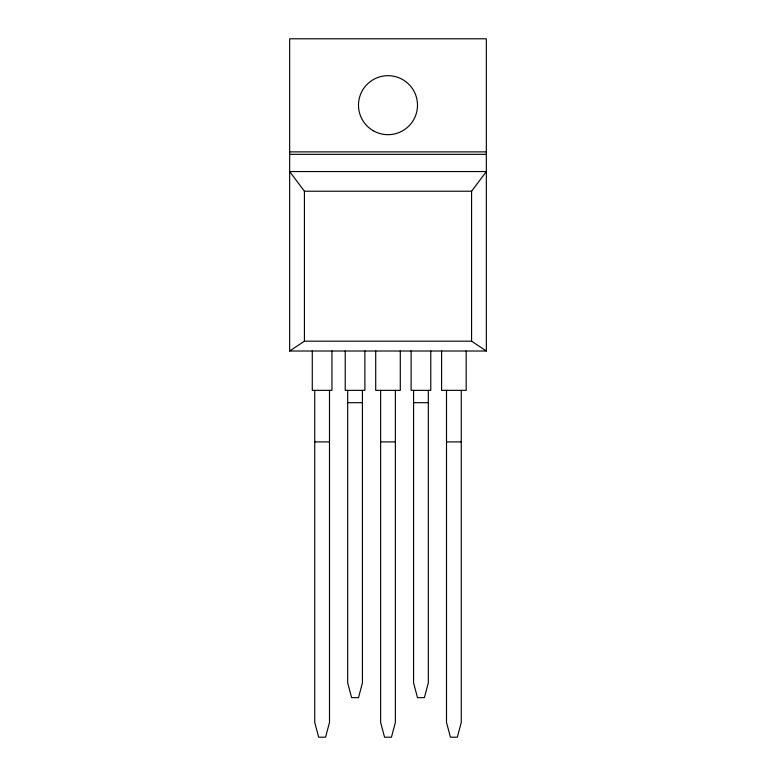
<?xml version="1.0" encoding="UTF-8"?>
<svg xmlns="http://www.w3.org/2000/svg" width="776" height="776" viewBox="0 0 776 776"><rect width="100%" height="100%" fill="white"/><g stroke="black" fill="none" stroke-linecap="round" stroke-linejoin="round"><path stroke-width="1.16" d="M486.339 351.014L471.585 341.188L471.585 191.226L486.339 171.554L289.661 171.554L304.415 191.226L304.415 341.188L289.661 351.014L289.661 38.8L486.339 38.8L486.339 351.014L289.661 351.014M289.661 151.883L486.339 151.883M289.661 154.346L486.339 154.346M304.415 191.226L471.585 191.226M304.415 341.188L471.585 341.188M347.687 402.676L362.431 402.676M413.569 402.676L428.313 402.676M314.736 441.913L329.49 441.913M380.628 441.913L395.372 441.913M446.51 441.913L461.264 441.913M466.182 351.014L466.182 390.357L441.592 390.357L441.592 351.014M461.264 390.357L461.264 722.446L457.326 737.2L450.439 737.2L446.51 722.446L446.51 390.357M430.777 351.014L430.777 390.357L411.105 390.357L411.105 351.014M428.313 390.357L428.313 682.909L424.385 697.653L417.498 697.653L413.569 682.909L413.569 390.357M400.29 351.014L400.29 390.357L375.71 390.357L375.71 351.014M395.372 390.357L395.372 722.446L391.444 737.2L384.556 737.2L380.628 722.446L380.628 390.357M364.895 351.014L364.895 390.357L345.223 390.357L345.223 351.014M362.431 390.357L362.431 682.909L358.502 697.653L351.615 697.653L347.687 682.909L347.687 390.357M331.944 351.014L331.944 390.357L312.282 390.357L312.282 351.014M329.49 390.357L329.49 722.446L325.561 737.2L318.674 737.2L314.736 722.446L314.736 390.357M373.246 130.727A29.498 29.498 0 0 0 417.498 105.177A29.498 29.498 0 0 0 373.246 79.627A29.498 29.498 0 0 0 373.246 130.727"/></g></svg>
